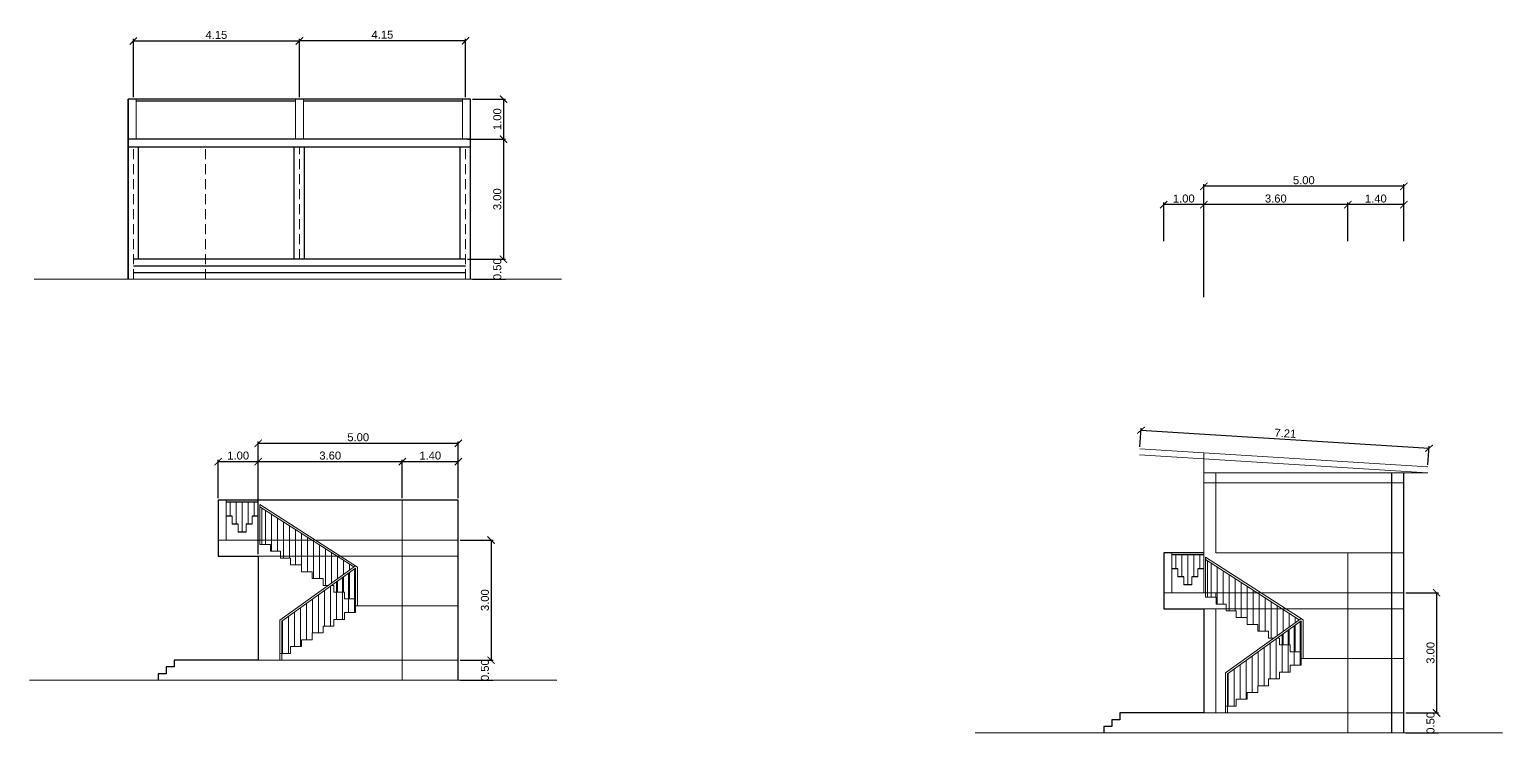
# Model space of a CAD drawing. Header units: metres. Extents: x -460 to 31334, y -1777 to 24987.
# Drawn here: x 181.6 to 218.42, y -737.19 to -719.6 of the extents above; entities that cross this region are included whole.
import ezdxf

# ---------------------------------------------------------------- set-up
doc = ezdxf.new("R2010")
doc.units = ezdxf.units.M
doc.header["$MEASUREMENT"] = 0
doc.linetypes.add('DASHED2', pattern=[0.375, 0.25, -0.125])
doc.layers.get('Defpoints').update_dxf_attribs({"color": 2})
doc.layers.add('01 FURNITURE', color=8, linetype='Continuous')
doc.styles.get("Standard").update_dxf_attribs({"font": 'arial.ttf'})
doc.dimstyles.new('elev', dxfattribs={"dimtxt": 0.2, "dimasz": 0.18, "dimexe": 0.05, "dimexo": 0.05, "dimgap": 0.05, "dimtad": 1, "dimzin": 0, "dimdsep": 46, "dimtxsty": 'Standard', "dimblk": 'ARCHTICK', "dimcen": 0.025, "dimclrd": 256, "dimclre": 256, "dimadec": 0, "dimazin": 0, "dimtfac": 1, "dimtix": 1, "dimtofl": 0, "dimtmove": 0, "dimatfit": 3, "dimldrblk": 'ARCHTICK', "dimfxl": 0.1, "dimtolj": 1, "dimtzin": 0, "dimlwd": -1, "dimlwe": -1, "dimarcsym": 0})

# ---------------------------------------------------------------- blocks, each defined once
blk = doc.blocks.new('_ArchTick')
at = {"color": 0, "linetype": 'ByBlock', "const_width": 0.15}
blk.add_lwpolyline([(-0.5, -0.5), (0.5, 0.5)], dxfattribs=at)
blk = doc.blocks.new('*D354')
at = {"layer": '01 FURNITURE', "transparency": 16777216}
for p, q in [((216, -733.677), (216.819, -733.677)), ((216.769, -733.677), (216.769, -736.677)), ((216, -736.677), (216.819, -736.677))]:
    blk.add_line(p, q, dxfattribs=at)
at = {"layer": 'Defpoints', "color": 0, "transparency": 16777216}
for p in [(215.95, -733.677), (215.95, -736.677), (216.769, -736.677)]:
    blk.add_point(p, dxfattribs=at)
at = {"layer": '01 FURNITURE', "transparency": 16777216, "xscale": 0.18, "yscale": 0.18, "zscale": 0.18}
for p, rotation in [((216.769, -733.677), 90), ((216.769, -736.677), 270)]:
    blk.add_blockref('_ArchTick', p, dxfattribs=dict(at, rotation=rotation))
at = {"layer": '01 FURNITURE', "color": 0, "lineweight": 9, "transparency": 16777216, "insert": (216.617, -735.177), "char_height": 0.2, "attachment_point": 5, "rotation": 90}
blk.add_mtext('\\A1;3.00', dxfattribs=at)
blk = doc.blocks.new('*D355')
at = {"layer": '01 FURNITURE', "transparency": 16777216}
for p, q in [((216, -736.677), (216.819, -736.677)), ((216, -737.177), (216.819, -737.177))]:
    blk.add_line(p, q, dxfattribs=at)
at = {"layer": 'Defpoints', "color": 0, "transparency": 16777216}
for p in [(215.95, -736.677), (215.95, -737.177), (216.769, -737.177)]:
    blk.add_point(p, dxfattribs=at)
at = {"layer": '01 FURNITURE', "color": 0, "lineweight": 9, "transparency": 16777216, "insert": (216.617, -736.927), "char_height": 0.2, "attachment_point": 5, "rotation": 90}
blk.add_mtext('\\A1;0.50', dxfattribs=at)
blk = doc.blocks.new('*D357')
at = {"layer": '01 FURNITURE', "transparency": 16777216}
for p, q in [((210.95, -726.289), (210.95, -723.47)), ((215.95, -723.52), (210.95, -723.52)), ((215.95, -724.889), (215.95, -723.47))]:
    blk.add_line(p, q, dxfattribs=at)
at = {"layer": 'Defpoints', "color": 0, "transparency": 16777216}
for p in [(210.95, -723.52), (215.95, -724.939), (210.95, -726.339)]:
    blk.add_point(p, dxfattribs=at)
at = {"layer": '01 FURNITURE', "transparency": 16777216, "xscale": 0.18, "yscale": 0.18, "zscale": 0.18, "rotation": 180}
blk.add_blockref('_ArchTick', (210.95, -723.52), dxfattribs=at)
at = {"layer": '01 FURNITURE', "transparency": 16777216, "xscale": 0.18, "yscale": 0.18, "zscale": 0.18}
blk.add_blockref('_ArchTick', (215.95, -723.52), dxfattribs=at)
at = {"layer": '01 FURNITURE', "color": 0, "lineweight": 9, "transparency": 16777216, "insert": (213.45, -723.368), "char_height": 0.2, "attachment_point": 5}
blk.add_mtext('\\A1;5.00', dxfattribs=at)
blk = doc.blocks.new('*D358')
at = {"layer": '01 FURNITURE', "transparency": 16777216}
for p, q in [((209.95, -724.889), (209.95, -723.928)), ((210.95, -723.978), (209.95, -723.978)), ((210.95, -724.889), (210.95, -723.928))]:
    blk.add_line(p, q, dxfattribs=at)
at = {"layer": 'Defpoints', "color": 0, "transparency": 16777216}
for p in [(209.95, -723.978), (209.95, -724.939), (210.95, -724.939)]:
    blk.add_point(p, dxfattribs=at)
at = {"layer": '01 FURNITURE', "transparency": 16777216, "xscale": 0.18, "yscale": 0.18, "zscale": 0.18, "rotation": 180}
blk.add_blockref('_ArchTick', (209.95, -723.978), dxfattribs=at)
at = {"layer": '01 FURNITURE', "transparency": 16777216, "xscale": 0.18, "yscale": 0.18, "zscale": 0.18}
blk.add_blockref('_ArchTick', (210.95, -723.978), dxfattribs=at)
at = {"layer": '01 FURNITURE', "color": 0, "lineweight": 9, "transparency": 16777216, "insert": (210.45, -723.826), "char_height": 0.2, "attachment_point": 5}
blk.add_mtext('\\A1;1.00', dxfattribs=at)
blk = doc.blocks.new('*D356')
at = {"layer": '01 FURNITURE', "transparency": 16777216}
for p, q in [((214.55, -724.889), (214.55, -723.928)), ((215.95, -723.978), (214.55, -723.978)), ((215.95, -724.889), (215.95, -723.928))]:
    blk.add_line(p, q, dxfattribs=at)
at = {"layer": 'Defpoints', "color": 0, "transparency": 16777216}
for p in [(214.55, -723.978), (214.55, -724.939), (215.95, -724.939)]:
    blk.add_point(p, dxfattribs=at)
at = {"layer": '01 FURNITURE', "transparency": 16777216, "xscale": 0.18, "yscale": 0.18, "zscale": 0.18, "rotation": 180}
blk.add_blockref('_ArchTick', (214.55, -723.978), dxfattribs=at)
at = {"layer": '01 FURNITURE', "transparency": 16777216, "xscale": 0.18, "yscale": 0.18, "zscale": 0.18}
blk.add_blockref('_ArchTick', (215.95, -723.978), dxfattribs=at)
at = {"layer": '01 FURNITURE', "color": 0, "lineweight": 9, "transparency": 16777216, "insert": (215.25, -723.826), "char_height": 0.2, "attachment_point": 5}
blk.add_mtext('\\A1;1.40', dxfattribs=at)
blk = doc.blocks.new('*D353')
at = {"layer": '01 FURNITURE', "transparency": 16777216}
for p, q in [((210.95, -724.889), (210.95, -723.928)), ((214.55, -723.978), (210.95, -723.978)), ((214.55, -724.889), (214.55, -723.928))]:
    blk.add_line(p, q, dxfattribs=at)
at = {"layer": 'Defpoints', "color": 0, "transparency": 16777216}
for p in [(210.95, -723.978), (210.95, -724.939), (214.55, -724.939)]:
    blk.add_point(p, dxfattribs=at)
at = {"layer": '01 FURNITURE', "transparency": 16777216, "xscale": 0.18, "yscale": 0.18, "zscale": 0.18, "rotation": 180}
blk.add_blockref('_ArchTick', (210.95, -723.978), dxfattribs=at)
at = {"layer": '01 FURNITURE', "transparency": 16777216, "xscale": 0.18, "yscale": 0.18, "zscale": 0.18}
blk.add_blockref('_ArchTick', (214.55, -723.978), dxfattribs=at)
at = {"layer": '01 FURNITURE', "color": 0, "lineweight": 9, "transparency": 16777216, "insert": (212.75, -723.826), "char_height": 0.2, "attachment_point": 5}
blk.add_mtext('\\A1;3.60', dxfattribs=at)
blk = doc.blocks.new('*D386')
at = {"layer": '01 FURNITURE', "transparency": 16777216}
for p, q in [((188.347, -721.292), (188.347, -719.834)), ((192.497, -719.884), (188.347, -719.884)), ((192.497, -721.292), (192.497, -719.834))]:
    blk.add_line(p, q, dxfattribs=at)
at = {"layer": 'Defpoints', "color": 0, "transparency": 16777216}
for p in [(188.347, -719.884), (188.347, -721.342), (192.497, -721.342)]:
    blk.add_point(p, dxfattribs=at)
at = {"layer": '01 FURNITURE', "transparency": 16777216, "xscale": 0.18, "yscale": 0.18, "zscale": 0.18, "rotation": 180}
blk.add_blockref('_ArchTick', (188.347, -719.884), dxfattribs=at)
at = {"layer": '01 FURNITURE', "transparency": 16777216, "xscale": 0.18, "yscale": 0.18, "zscale": 0.18}
blk.add_blockref('_ArchTick', (192.497, -719.884), dxfattribs=at)
at = {"layer": '01 FURNITURE', "color": 0, "lineweight": 9, "transparency": 16777216, "insert": (190.422, -719.732), "char_height": 0.2, "attachment_point": 5}
blk.add_mtext('\\A1;4.15', dxfattribs=at)
blk = doc.blocks.new('*D387')
at = {"layer": '01 FURNITURE', "transparency": 16777216}
for p, q in [((184.197, -721.292), (184.197, -719.839)), ((184.197, -719.889), (188.347, -719.889)), ((188.347, -721.292), (188.347, -719.839))]:
    blk.add_line(p, q, dxfattribs=at)
at = {"layer": 'Defpoints', "color": 0, "transparency": 16777216}
for p in [(188.347, -719.889), (184.197, -721.342), (188.347, -721.342)]:
    blk.add_point(p, dxfattribs=at)
at = {"layer": '01 FURNITURE', "transparency": 16777216, "xscale": 0.18, "yscale": 0.18, "zscale": 0.18, "rotation": 180}
blk.add_blockref('_ArchTick', (184.197, -719.889), dxfattribs=at)
at = {"layer": '01 FURNITURE', "transparency": 16777216, "xscale": 0.18, "yscale": 0.18, "zscale": 0.18}
blk.add_blockref('_ArchTick', (188.347, -719.889), dxfattribs=at)
at = {"layer": '01 FURNITURE', "color": 0, "lineweight": 9, "transparency": 16777216, "insert": (186.272, -719.737), "char_height": 0.2, "attachment_point": 5}
blk.add_mtext('\\A1;4.15', dxfattribs=at)
blk = doc.blocks.new('*D401')
at = {"layer": '01 FURNITURE', "transparency": 16777216}
for p, q in [((192.547, -722.342), (193.496, -722.342)), ((193.446, -722.342), (193.446, -725.342)), ((192.547, -725.342), (193.496, -725.342))]:
    blk.add_line(p, q, dxfattribs=at)
at = {"layer": 'Defpoints', "color": 0, "transparency": 16777216}
for p in [(192.497, -722.342), (192.497, -725.342), (193.446, -725.342)]:
    blk.add_point(p, dxfattribs=at)
at = {"layer": '01 FURNITURE', "transparency": 16777216, "xscale": 0.18, "yscale": 0.18, "zscale": 0.18}
for p, rotation in [((193.446, -722.342), 90), ((193.446, -725.342), 270)]:
    blk.add_blockref('_ArchTick', p, dxfattribs=dict(at, rotation=rotation))
at = {"layer": '01 FURNITURE', "color": 0, "lineweight": 9, "transparency": 16777216, "insert": (193.293, -723.842), "char_height": 0.2, "attachment_point": 5, "rotation": 90}
blk.add_mtext('\\A1;3.00', dxfattribs=at)
blk = doc.blocks.new('*D402')
at = {"layer": '01 FURNITURE', "transparency": 16777216}
for p, q in [((192.677, -725.342), (193.496, -725.342)), ((192.677, -725.842), (193.496, -725.842))]:
    blk.add_line(p, q, dxfattribs=at)
at = {"layer": 'Defpoints', "color": 0, "transparency": 16777216}
for p in [(192.627, -725.342), (192.627, -725.842), (193.446, -725.842)]:
    blk.add_point(p, dxfattribs=at)
at = {"layer": '01 FURNITURE', "color": 0, "lineweight": 9, "transparency": 16777216, "insert": (193.294, -725.592), "char_height": 0.2, "attachment_point": 5, "rotation": 90}
blk.add_mtext('\\A1;0.50', dxfattribs=at)
blk = doc.blocks.new('*D403')
at = {"layer": '01 FURNITURE', "transparency": 16777216}
for p, q in [((192.677, -721.342), (193.496, -721.342)), ((193.446, -721.342), (193.446, -722.342)), ((192.677, -722.342), (193.496, -722.342))]:
    blk.add_line(p, q, dxfattribs=at)
at = {"layer": 'Defpoints', "color": 0, "transparency": 16777216}
for p in [(192.627, -721.342), (192.627, -722.342), (193.446, -722.342)]:
    blk.add_point(p, dxfattribs=at)
at = {"layer": '01 FURNITURE', "transparency": 16777216, "xscale": 0.18, "yscale": 0.18, "zscale": 0.18}
for p, rotation in [((193.446, -721.342), 90), ((193.446, -722.342), 270)]:
    blk.add_blockref('_ArchTick', p, dxfattribs=dict(at, rotation=rotation))
at = {"layer": '01 FURNITURE', "color": 0, "lineweight": 9, "transparency": 16777216, "insert": (193.294, -721.842), "char_height": 0.2, "attachment_point": 5, "rotation": 90}
blk.add_mtext('\\A1;1.00', dxfattribs=at)
blk = doc.blocks.new('*D388')
at = {"layer": '01 FURNITURE', "transparency": 16777216}
for p, q in [((192.367, -732.36), (193.186, -732.36)), ((193.136, -732.36), (193.136, -735.36)), ((192.367, -735.36), (193.186, -735.36))]:
    blk.add_line(p, q, dxfattribs=at)
at = {"layer": 'Defpoints', "color": 0, "transparency": 16777216}
for p in [(192.317, -732.36), (192.317, -735.36), (193.136, -735.36)]:
    blk.add_point(p, dxfattribs=at)
at = {"layer": '01 FURNITURE', "transparency": 16777216, "xscale": 0.18, "yscale": 0.18, "zscale": 0.18}
for p, rotation in [((193.136, -732.36), 90), ((193.136, -735.36), 270)]:
    blk.add_blockref('_ArchTick', p, dxfattribs=dict(at, rotation=rotation))
at = {"layer": '01 FURNITURE', "color": 0, "lineweight": 9, "transparency": 16777216, "insert": (192.984, -733.86), "char_height": 0.2, "attachment_point": 5, "rotation": 90}
blk.add_mtext('\\A1;3.00', dxfattribs=at)
blk = doc.blocks.new('*D389')
at = {"layer": '01 FURNITURE', "transparency": 16777216}
for p, q in [((192.367, -735.36), (193.186, -735.36)), ((192.367, -735.86), (193.186, -735.86))]:
    blk.add_line(p, q, dxfattribs=at)
at = {"layer": 'Defpoints', "color": 0, "transparency": 16777216}
for p in [(192.317, -735.36), (192.317, -735.86), (193.136, -735.86)]:
    blk.add_point(p, dxfattribs=at)
at = {"layer": '01 FURNITURE', "color": 0, "lineweight": 9, "transparency": 16777216, "insert": (192.984, -735.61), "char_height": 0.2, "attachment_point": 5, "rotation": 90}
blk.add_mtext('\\A1;0.50', dxfattribs=at)
blk = doc.blocks.new('*D405')
at = {"layer": '01 FURNITURE', "transparency": 16777216}
for p, q in [((187.317, -732.71), (187.317, -729.892)), ((192.317, -729.942), (187.317, -729.942)), ((192.317, -731.31), (192.317, -729.892))]:
    blk.add_line(p, q, dxfattribs=at)
at = {"layer": 'Defpoints', "color": 0, "transparency": 16777216}
for p in [(187.317, -729.942), (192.317, -731.36), (187.317, -732.76)]:
    blk.add_point(p, dxfattribs=at)
at = {"layer": '01 FURNITURE', "transparency": 16777216, "xscale": 0.18, "yscale": 0.18, "zscale": 0.18, "rotation": 180}
blk.add_blockref('_ArchTick', (187.317, -729.942), dxfattribs=at)
at = {"layer": '01 FURNITURE', "transparency": 16777216, "xscale": 0.18, "yscale": 0.18, "zscale": 0.18}
blk.add_blockref('_ArchTick', (192.317, -729.942), dxfattribs=at)
at = {"layer": '01 FURNITURE', "color": 0, "lineweight": 9, "transparency": 16777216, "insert": (189.817, -729.79), "char_height": 0.2, "attachment_point": 5}
blk.add_mtext('\\A1;5.00', dxfattribs=at)
blk = doc.blocks.new('*D406')
at = {"layer": '01 FURNITURE', "transparency": 16777216}
for p, q in [((186.317, -731.31), (186.317, -730.35)), ((187.317, -730.4), (186.317, -730.4)), ((187.317, -731.31), (187.317, -730.35))]:
    blk.add_line(p, q, dxfattribs=at)
at = {"layer": 'Defpoints', "color": 0, "transparency": 16777216}
for p in [(186.317, -730.4), (186.317, -731.36), (187.317, -731.36)]:
    blk.add_point(p, dxfattribs=at)
at = {"layer": '01 FURNITURE', "transparency": 16777216, "xscale": 0.18, "yscale": 0.18, "zscale": 0.18, "rotation": 180}
blk.add_blockref('_ArchTick', (186.317, -730.4), dxfattribs=at)
at = {"layer": '01 FURNITURE', "transparency": 16777216, "xscale": 0.18, "yscale": 0.18, "zscale": 0.18}
blk.add_blockref('_ArchTick', (187.317, -730.4), dxfattribs=at)
at = {"layer": '01 FURNITURE', "color": 0, "lineweight": 9, "transparency": 16777216, "insert": (186.817, -730.248), "char_height": 0.2, "attachment_point": 5}
blk.add_mtext('\\A1;1.00', dxfattribs=at)
blk = doc.blocks.new('*D390')
at = {"layer": '01 FURNITURE', "transparency": 16777216}
for p, q in [((190.917, -731.31), (190.917, -730.35)), ((192.317, -730.4), (190.917, -730.4)), ((192.317, -731.31), (192.317, -730.35))]:
    blk.add_line(p, q, dxfattribs=at)
at = {"layer": 'Defpoints', "color": 0, "transparency": 16777216}
for p in [(190.917, -730.4), (190.917, -731.36), (192.317, -731.36)]:
    blk.add_point(p, dxfattribs=at)
at = {"layer": '01 FURNITURE', "transparency": 16777216, "xscale": 0.18, "yscale": 0.18, "zscale": 0.18, "rotation": 180}
blk.add_blockref('_ArchTick', (190.917, -730.4), dxfattribs=at)
at = {"layer": '01 FURNITURE', "transparency": 16777216, "xscale": 0.18, "yscale": 0.18, "zscale": 0.18}
blk.add_blockref('_ArchTick', (192.317, -730.4), dxfattribs=at)
at = {"layer": '01 FURNITURE', "color": 0, "lineweight": 9, "transparency": 16777216, "insert": (191.617, -730.248), "char_height": 0.2, "attachment_point": 5}
blk.add_mtext('\\A1;1.40', dxfattribs=at)
blk = doc.blocks.new('*D391')
at = {"layer": '01 FURNITURE', "transparency": 16777216}
for p, q in [((187.317, -731.31), (187.317, -730.35)), ((190.917, -730.4), (187.317, -730.4)), ((190.917, -731.31), (190.917, -730.35))]:
    blk.add_line(p, q, dxfattribs=at)
at = {"layer": 'Defpoints', "color": 0, "transparency": 16777216}
for p in [(187.317, -730.4), (187.317, -731.36), (190.917, -731.36)]:
    blk.add_point(p, dxfattribs=at)
at = {"layer": '01 FURNITURE', "transparency": 16777216, "xscale": 0.18, "yscale": 0.18, "zscale": 0.18, "rotation": 180}
blk.add_blockref('_ArchTick', (187.317, -730.4), dxfattribs=at)
at = {"layer": '01 FURNITURE', "transparency": 16777216, "xscale": 0.18, "yscale": 0.18, "zscale": 0.18}
blk.add_blockref('_ArchTick', (190.917, -730.4), dxfattribs=at)
at = {"layer": '01 FURNITURE', "color": 0, "lineweight": 9, "transparency": 16777216, "insert": (189.117, -730.248), "char_height": 0.2, "attachment_point": 5}
blk.add_mtext('\\A1;3.60', dxfattribs=at)
blk = doc.blocks.new('*D408')
at = {"layer": '01 FURNITURE', "transparency": 16777216}
for p, q in [((209.353, -730.028), (209.382, -729.566)), ((209.379, -729.616), (216.579, -730.066)), ((216.553, -730.478), (216.582, -730.016))]:
    blk.add_line(p, q, dxfattribs=at)
at = {"layer": 'Defpoints', "color": 0, "transparency": 16777216}
for p in [(216.579, -730.066), (209.35, -730.077), (216.55, -730.527)]:
    blk.add_point(p, dxfattribs=at)
at = {"layer": '01 FURNITURE', "transparency": 16777216, "xscale": 0.18, "yscale": 0.18, "zscale": 0.18}
for p, rotation in [((209.379, -729.616), 176.4236656250023), ((216.579, -730.066), 356.4236656250023)]:
    blk.add_blockref('_ArchTick', p, dxfattribs=dict(at, rotation=rotation))
at = {"layer": '01 FURNITURE', "color": 0, "lineweight": 9, "transparency": 16777216, "insert": (212.989, -729.691), "char_height": 0.2, "attachment_point": 5, "rotation": 356.4237}
blk.add_mtext('\\A1;7.21', dxfattribs=at)

msp = doc.modelspace()

# ---------------------------------------------------------------- linework, layer by layer
at = {"layer": '01 FURNITURE', "color": 3, "lineweight": 30}
for p, q in [((192.62706, -721.34157), (184.06706, -721.34157)), ((188.24706, -721.39157), (184.26706, -721.39157)), ((192.42706, -721.39157), (188.44706, -721.39157)), ((187.31713, -731.41009), (186.51713, -731.41009)), ((210.95035, -732.72745), (210.15035, -732.72745))]:
    msp.add_line(p, q, dxfattribs=at)
at = {"layer": '01 FURNITURE', "color": 1, "lineweight": 30}
for p, q in [((184.06706, -725.84157), (184.06706, -721.34157)), ((192.62706, -725.84157), (192.62706, -721.34157)), ((192.62706, -722.34157), (184.06706, -722.34157)), ((192.62706, -722.54157), (184.06706, -722.54157)), ((184.32706, -725.34157), (184.32706, -722.54157)), ((188.21706, -725.34157), (188.21706, -722.54157)), ((188.47706, -725.34157), (188.47706, -722.54157)), ((192.36706, -725.34157), (192.36706, -722.54157)), ((192.49706, -725.34157), (184.19706, -725.34157)), ((192.49706, -725.51157), (184.19706, -725.51157)), ((192.49706, -725.68157), (184.19706, -725.68157)), ((186.66713, -731.76009), (186.51713, -731.76009)), ((187.31713, -731.76009), (187.16713, -731.76009)), ((186.81713, -731.96009), (186.66713, -731.96009)), ((187.01713, -732.16009), (186.81713, -732.16009)), ((187.16713, -731.96009), (187.01713, -731.96009)), ((210.30035, -733.07745), (210.15035, -733.07745)), ((210.45035, -733.27745), (210.30035, -733.27745)), ((210.80035, -733.27745), (210.65035, -733.27745)), ((210.95035, -733.07745), (210.80035, -733.07745)), ((210.65035, -733.47745), (210.45035, -733.47745))]:
    msp.add_line(p, q, dxfattribs=at)
at = {"layer": '01 FURNITURE', "color": 250, "lineweight": 9}
for p, q in [((184.26706, -722.34157), (184.26706, -721.34157)), ((188.24706, -722.34157), (188.24706, -721.34157)), ((188.44706, -722.34157), (188.44706, -721.34157)), ((192.42706, -722.34157), (192.42706, -721.34157)), ((215.95035, -737.17745), (215.95035, -730.67745)), ((186.31713, -732.76009), (186.31713, -731.36009)), ((186.51713, -732.36009), (186.51713, -731.36009)), ((187.31713, -732.36009), (187.31713, -731.36009)), ((190.91713, -735.86009), (190.91713, -731.36009)), ((192.31713, -735.86009), (192.31713, -731.36009)), ((186.66713, -731.96009), (186.66713, -731.76009)), ((187.16713, -731.96009), (187.16713, -731.76009)), ((186.81713, -732.16009), (186.81713, -731.96009)), ((187.01713, -732.16009), (187.01713, -731.96009)), ((187.31713, -735.36009), (187.31713, -732.76009)), ((209.95035, -734.07745), (209.95035, -732.67745)), ((210.15035, -733.67745), (210.15035, -732.67745)), ((210.95035, -733.67745), (210.95035, -732.67745)), ((214.55035, -737.17745), (214.55035, -732.67745)), ((210.30035, -733.27745), (210.30035, -733.07745)), ((210.45035, -733.47745), (210.45035, -733.27745)), ((210.65035, -733.47745), (210.65035, -733.27745)), ((210.80035, -733.27745), (210.80035, -733.07745)), ((189.74713, -734.17009), (189.74713, -734.00009)), ((210.95035, -736.67745), (210.95035, -734.07745)), ((189.20713, -734.51009), (189.20713, -734.34009)), ((189.47713, -734.34009), (189.47713, -734.17009)), ((188.39713, -735.02009), (188.39713, -734.85009)), ((188.66713, -734.85009), (188.66713, -734.68009)), ((188.93713, -734.68009), (188.93713, -734.51009)), ((187.85713, -735.36009), (187.85713, -735.19009)), ((188.12713, -735.19009), (188.12713, -735.02009)), ((185.01713, -735.70009), (185.01713, -735.53009)), ((185.21713, -735.53009), (185.21713, -735.36009)), ((213.11035, -735.65745), (213.11035, -735.48745)), ((213.38035, -735.48745), (213.38035, -735.31745)), ((184.81713, -735.86009), (184.81713, -735.70009)), ((212.57035, -735.99745), (212.57035, -735.82745)), ((212.84035, -735.82745), (212.84035, -735.65745)), ((212.03035, -736.33745), (212.03035, -736.16745)), ((212.30035, -736.16745), (212.30035, -735.99745)), ((208.85035, -736.84745), (208.85035, -736.67745)), ((211.49035, -736.67745), (211.49035, -736.50745)), ((211.76035, -736.50745), (211.76035, -736.33745)), ((208.45035, -737.17745), (208.45035, -737.01745)), ((208.65035, -737.01745), (208.65035, -736.84745))]:
    msp.add_line(p, q, dxfattribs=at)
at = {"layer": '01 FURNITURE', "color": 250, "linetype": 'DASHED2', "lineweight": 9}
for p, q in [((184.19706, -725.84157), (184.19706, -722.54157)), ((185.99706, -725.84157), (185.99706, -722.54157)), ((188.34706, -725.34157), (188.34706, -722.54157)), ((192.49706, -725.84157), (192.49706, -722.54157))]:
    msp.add_line(p, q, dxfattribs=at)
at = {"layer": '01 FURNITURE', "color": 4, "lineweight": 9}
for p, q in [((185.99706, -725.34157), (188.21706, -725.34157)), ((216.541, -730.67716), (209.341, -730.22716)), ((216.55035, -730.52745), (209.35035, -730.07745)), ((210.95035, -730.67745), (210.95035, -730.17745)), ((210.95035, -733.67745), (210.95035, -730.67745)), ((210.95035, -730.67745), (215.95035, -730.67745)), ((211.25035, -732.67745), (211.25035, -730.67745)), ((215.95035, -730.67745), (216.55035, -730.67745)), ((210.95035, -730.92745), (215.95035, -730.92745)), ((187.35713, -732.47009), (187.35713, -731.47009)), ((187.35713, -731.47009), (189.79713, -733.0321)), ((187.35713, -731.52946), (189.70347, -733.03151)), ((187.40713, -732.47009), (187.40713, -731.56147)), ((187.35713, -732.47009), (187.35713, -732.36009)), ((187.62713, -732.47009), (187.35713, -732.47009)), ((187.62713, -732.64009), (187.62713, -732.47009)), ((187.87713, -732.64009), (187.62713, -732.64009)), ((187.87713, -732.81009), (187.87713, -732.64009)), ((189.74713, -733.00009), (187.85713, -734.36009)), ((188.12713, -732.81009), (187.87713, -732.81009)), ((188.12713, -732.98009), (188.12713, -732.81009)), ((188.39713, -732.98009), (188.12713, -732.98009)), ((188.39713, -733.15009), (188.39713, -732.98009)), ((210.99035, -733.78745), (210.99035, -732.78745)), ((210.99035, -732.78745), (213.43035, -734.34946)), ((210.99035, -732.84682), (213.33669, -734.34887)), ((211.04035, -733.78745), (211.04035, -732.87883)), ((189.74877, -733.06051), (187.90713, -734.38571)), ((188.66713, -733.15009), (188.39713, -733.15009)), ((188.66713, -733.32009), (188.66713, -733.15009)), ((188.93713, -733.32009), (188.66713, -733.32009)), ((188.93713, -733.49009), (188.93713, -733.32009)), ((189.74713, -734.00009), (189.74713, -733.05946)), ((189.74713, -733.05946), (189.74877, -733.06051)), ((189.79713, -734.00009), (189.79713, -733.0321)), ((189.06617, -733.49009), (188.93713, -733.49009)), ((189.20713, -733.49009), (189.15178, -733.49009)), ((189.20713, -733.66009), (189.20713, -733.49009)), ((189.47713, -733.66009), (189.20713, -733.66009)), ((189.47713, -733.83009), (189.47713, -733.66009)), ((210.99035, -733.78745), (210.99035, -733.67745)), ((211.25035, -733.67745), (211.25035, -733.78745)), ((189.74713, -733.83009), (189.47713, -733.83009)), ((189.74713, -734.00009), (189.74713, -733.83009)), ((211.26035, -733.78745), (210.99035, -733.78745)), ((211.25035, -734.07745), (211.25035, -736.67745)), ((211.26035, -733.95745), (211.26035, -733.78745)), ((211.51035, -733.95745), (211.26035, -733.95745)), ((211.51035, -734.12745), (211.51035, -733.95745)), ((187.85713, -735.36009), (187.85713, -734.36009)), ((187.90713, -735.36009), (187.90713, -734.38571)), ((213.38035, -734.31745), (211.49035, -735.67745)), ((211.76035, -734.12745), (211.51035, -734.12745)), ((213.38199, -734.37787), (211.54035, -735.70307)), ((211.76035, -734.29745), (211.76035, -734.12745)), ((212.03035, -734.29745), (211.76035, -734.29745)), ((212.03035, -734.46745), (212.03035, -734.29745)), ((212.30035, -734.46745), (212.03035, -734.46745)), ((212.30035, -734.63745), (212.30035, -734.46745)), ((213.38035, -735.31745), (213.38035, -734.37682)), ((213.38035, -734.37682), (213.38199, -734.37787)), ((213.43035, -735.31745), (213.43035, -734.34946)), ((212.57035, -734.63745), (212.30035, -734.63745)), ((212.57035, -734.80745), (212.57035, -734.63745)), ((212.6994, -734.80745), (212.57035, -734.80745)), ((212.84035, -734.80745), (212.785, -734.80745)), ((212.84035, -734.97745), (212.84035, -734.80745)), ((213.11035, -734.97745), (212.84035, -734.97745)), ((213.11035, -735.14745), (213.11035, -734.97745)), ((213.38035, -735.14745), (213.11035, -735.14745)), ((213.38035, -735.31745), (213.38035, -735.14745)), ((211.49035, -736.67745), (211.49035, -735.67745)), ((211.54035, -736.67745), (211.54035, -735.70307))]:
    msp.add_line(p, q, dxfattribs=at)
at = {"layer": '01 FURNITURE', "color": 1, "lineweight": 9}
for p, q in [((194.89824, -725.84157), (181.71504, -725.84157)), ((192.31713, -731.36009), (186.31713, -731.36009)), ((192.31713, -732.36009), (186.31713, -732.36009)), ((192.31713, -732.76009), (186.31713, -732.76009)), ((210.95035, -732.67745), (209.95035, -732.67745)), ((215.95035, -732.67745), (211.25035, -732.67745)), ((215.95035, -733.67745), (209.95035, -733.67745)), ((192.31713, -734.00009), (189.74713, -734.00009)), ((215.95035, -734.07745), (209.95035, -734.07745)), ((189.47713, -734.34009), (189.20713, -734.34009)), ((189.74713, -734.17009), (189.47713, -734.17009)), ((188.66713, -734.85009), (188.39713, -734.85009)), ((188.93713, -734.68009), (188.66713, -734.68009)), ((189.20713, -734.51009), (188.93713, -734.51009)), ((188.12713, -735.19009), (187.85713, -735.19009)), ((188.39713, -735.02009), (188.12713, -735.02009)), ((185.21713, -735.53009), (185.01713, -735.53009)), ((192.31713, -735.36009), (185.21713, -735.36009)), ((213.38035, -735.48745), (213.11035, -735.48745)), ((215.95035, -735.31745), (213.38035, -735.31745)), ((194.78343, -735.86009), (181.60023, -735.86009)), ((185.01713, -735.70009), (184.81713, -735.70009)), ((212.84035, -735.82745), (212.57035, -735.82745)), ((213.11035, -735.65745), (212.84035, -735.65745)), ((212.30035, -736.16745), (212.03035, -736.16745)), ((212.57035, -735.99745), (212.30035, -735.99745)), ((215.95035, -736.67745), (208.85035, -736.67745)), ((211.76035, -736.50745), (211.49035, -736.50745)), ((212.03035, -736.33745), (211.76035, -736.33745)), ((208.65035, -737.01745), (208.45035, -737.01745)), ((208.85035, -736.84745), (208.65035, -736.84745)), ((218.41665, -737.17745), (205.23346, -737.17745))]:
    msp.add_line(p, q, dxfattribs=at)
at = {"layer": '01 FURNITURE', "color": 4, "lineweight": 20}
for p, q in [((186.61713, -731.76009), (186.61713, -731.41009)), ((186.76713, -731.96009), (186.76713, -731.41009)), ((186.91713, -732.16009), (186.91713, -731.41009)), ((187.06713, -731.96009), (187.06713, -731.41009)), ((187.21713, -731.76009), (187.21713, -731.41009)), ((187.50213, -731.62228), (187.50213, -732.47009)), ((187.65213, -731.71831), (187.65213, -732.64009)), ((187.80213, -731.81433), (187.80213, -732.64009)), ((187.95213, -731.91036), (187.95213, -732.81009)), ((188.10213, -732.00638), (188.10213, -732.81009)), ((188.25213, -732.10241), (188.25213, -732.98009)), ((188.40213, -732.19843), (188.40213, -733.15009)), ((188.55213, -732.29446), (188.55213, -733.15009)), ((188.70213, -732.39048), (188.70213, -733.32009)), ((188.85213, -732.48651), (188.85213, -733.32009)), ((189.00213, -732.58253), (189.00213, -733.49009)), ((189.15213, -732.67856), (189.15213, -733.42824)), ((189.30213, -732.77458), (189.30213, -733.3203)), ((189.45213, -732.87061), (189.45213, -733.21237)), ((189.60213, -732.96663), (189.60213, -733.10443)), ((210.25035, -733.07745), (210.25035, -732.72745)), ((210.40035, -733.27745), (210.40035, -732.72745)), ((210.55035, -733.47745), (210.55035, -732.72745)), ((210.70035, -733.27745), (210.70035, -732.72745)), ((210.85035, -733.07745), (210.85035, -732.72745)), ((211.13535, -732.93964), (211.13535, -733.78745)), ((189.30213, -733.3819), (189.30213, -733.66009)), ((189.42795, -733.29136), (189.42795, -734.34009)), ((189.45213, -733.27397), (189.45213, -733.66009)), ((189.57795, -733.18343), (189.57795, -734.17009)), ((189.60213, -733.16603), (189.60213, -733.83009)), ((189.72795, -733.07549), (189.72795, -734.17009)), ((211.28535, -733.03567), (211.28535, -733.95745)), ((211.43535, -733.13169), (211.43535, -733.95745)), ((211.58535, -733.22772), (211.58535, -734.12745)), ((211.73535, -733.32375), (211.73535, -734.12745)), ((188.82795, -733.72311), (188.82795, -734.68009)), ((188.97795, -733.61517), (188.97795, -734.51009)), ((189.12795, -733.50724), (189.12795, -734.51009)), ((189.15213, -733.48984), (189.15213, -733.49009)), ((189.27795, -733.3993), (189.27795, -734.34009)), ((211.88535, -733.41977), (211.88535, -734.29745)), ((212.03535, -733.5158), (212.03535, -734.46745)), ((212.18535, -733.61182), (212.18535, -734.46745)), ((212.33535, -733.70785), (212.33535, -734.63745)), ((188.37795, -734.04692), (188.37795, -735.02009)), ((188.52795, -733.93898), (188.52795, -734.85009)), ((188.67795, -733.83105), (188.67795, -734.68009)), ((212.48535, -733.80387), (212.48535, -734.63745)), ((212.63535, -733.8999), (212.63535, -734.80745)), ((212.78535, -733.99592), (212.78535, -734.7456)), ((212.93535, -734.09195), (212.93535, -734.63766)), ((187.92795, -734.37073), (187.92795, -735.19009)), ((188.07795, -734.26279), (188.07795, -735.19009)), ((188.22795, -734.15486), (188.22795, -735.02009)), ((213.08535, -734.18797), (213.08535, -734.52973)), ((213.23535, -734.284), (213.23535, -734.42179)), ((213.23535, -734.48339), (213.23535, -735.14745)), ((213.36117, -734.39285), (213.36117, -735.48745)), ((212.76117, -734.8246), (212.76117, -735.82745)), ((212.78535, -734.8072), (212.78535, -734.80745)), ((212.91117, -734.71666), (212.91117, -735.65745)), ((212.93535, -734.69926), (212.93535, -734.97745)), ((213.06117, -734.60873), (213.06117, -735.65745)), ((213.08535, -734.59133), (213.08535, -734.97745)), ((213.21117, -734.50079), (213.21117, -735.48745)), ((212.31117, -735.14841), (212.31117, -735.99745)), ((212.46117, -735.04047), (212.46117, -735.99745)), ((212.61117, -734.93254), (212.61117, -735.82745)), ((211.71117, -735.58015), (211.71117, -736.50745)), ((211.86117, -735.47222), (211.86117, -736.33745)), ((212.01117, -735.36428), (212.01117, -736.33745)), ((212.16117, -735.25635), (212.16117, -736.16745)), ((211.56117, -735.68809), (211.56117, -736.50745))]:
    msp.add_line(p, q, dxfattribs=at)
at = {"layer": '01 FURNITURE', "color": 4, "lineweight": 30}
for points in [[(192.62706, -725.84157), (192.62706, -721.34157), (184.06706, -721.34157), (184.06706, -725.84157)], [(215.65035, -737.17745), (215.65035, -730.67745)], [(215.95035, -737.17745), (215.95035, -730.67745)], [(192.31713, -735.86009), (192.31713, -731.36009), (186.31713, -731.36009), (186.31713, -732.76009), (187.31713, -732.76009), (187.31713, -735.36009), (185.21713, -735.36009), (185.21713, -735.53009), (185.01713, -735.53009), (185.01713, -735.70009), (184.81713, -735.70009), (184.81713, -735.86009)], [(210.95035, -732.67745), (209.95035, -732.67745), (209.95035, -734.07745), (210.95035, -734.07745), (210.95035, -736.67745), (208.85035, -736.67745), (208.85035, -736.84745), (208.65035, -736.84745), (208.65035, -737.01745), (208.45035, -737.01745), (208.45035, -737.17745)]]:
    msp.add_lwpolyline(points, dxfattribs=at)

# ---------------------------------------------------------------- dimensions: what is measured, and where the dimension line sits
at = {"layer": '01 FURNITURE', "color": 250, "lineweight": 9}
for base, p1, p2, angle, picture, middle in [((188.34706, -719.88935), (184.19706, -721.34157), (188.34706, -721.34157), 180, '*D387', (186.27206, -719.73724)), ((188.34706, -719.88435), (192.49706, -721.34157), (188.34706, -721.34157), 180, '*D386', (190.42206, -719.73224)), ((193.44568, -722.34157), (192.62706, -721.34157), (192.62706, -722.34157), 90, '*D403', (193.29356, -721.84157)), ((193.44568, -725.34157), (192.49706, -722.34157), (192.49706, -725.34157), 90, '*D401', (193.29349, -723.84157)), ((210.95035, -723.52037), (215.95035, -724.93872), (210.95035, -726.33872), 180, '*D357', (213.45035, -723.36826)), ((209.95035, -723.97833), (210.95035, -724.93872), (209.95035, -724.93872), 180, '*D358', (210.45035, -723.82622)), ((193.44568, -725.84157), (192.62706, -725.34157), (192.62706, -725.84157), 90, '*D402', (193.29356, -725.59157)), ((187.31713, -729.94174), (192.31713, -731.36009), (187.31713, -732.76009), 180, '*D405', (189.81713, -729.78963)), ((186.31713, -730.3997), (187.31713, -731.36009), (186.31713, -731.36009), 180, '*D406', (186.81713, -730.24759)), ((193.13574, -735.36009), (192.31713, -732.36009), (192.31713, -735.36009), 90, '*D388', (192.98356, -733.86009)), ((216.76897, -736.67745), (215.95035, -733.67745), (215.95035, -736.67745), 90, '*D354', (216.61678, -735.17745)), ((193.13574, -735.86009), (192.31713, -735.36009), (192.31713, -735.86009), 90, '*D389', (192.98363, -735.61009)), ((216.76897, -737.17745), (215.95035, -736.67745), (215.95035, -737.17745), 90, '*D355', (216.61685, -736.92745))]:
    dim = msp.add_linear_dim(base=base, p1=p1, p2=p2, angle=angle, dimstyle='elev', dxfattribs=at)
    dim.commit()
    dim.dimension.update_dxf_attribs({"geometry": picture, "text_midpoint": middle})
at = {"layer": '01 FURNITURE', "color": 4, "lineweight": 9}
for base, p1, p2, picture, middle in [((210.95035, -723.97833), (214.55035, -724.93872), (210.95035, -724.93872), '*D353', (212.75035, -723.82615)), ((214.55035, -723.97833), (215.95035, -724.93872), (214.55035, -724.93872), '*D356', (215.25035, -723.82622)), ((187.31713, -730.3997), (190.91713, -731.36009), (187.31713, -731.36009), '*D391', (189.11713, -730.24752)), ((190.91713, -730.3997), (192.31713, -731.36009), (190.91713, -731.36009), '*D390', (191.61713, -730.24759))]:
    dim = msp.add_linear_dim(base=base, p1=p1, p2=p2, angle=180, dimstyle='elev', dxfattribs=at)
    dim.commit()
    dim.dimension.update_dxf_attribs({"geometry": picture, "text_midpoint": middle})
dim = msp.add_aligned_dim(p1=(209.35035, -730.07745), p2=(216.55035, -730.52745), distance=0.46256, dimstyle='elev', dxfattribs=at)
dim.commit()
dim.dimension.update_dxf_attribs({"geometry": '*D408', "text_midpoint": (212.98859, -729.69068)})

doc.saveas('drawing.dxf')
